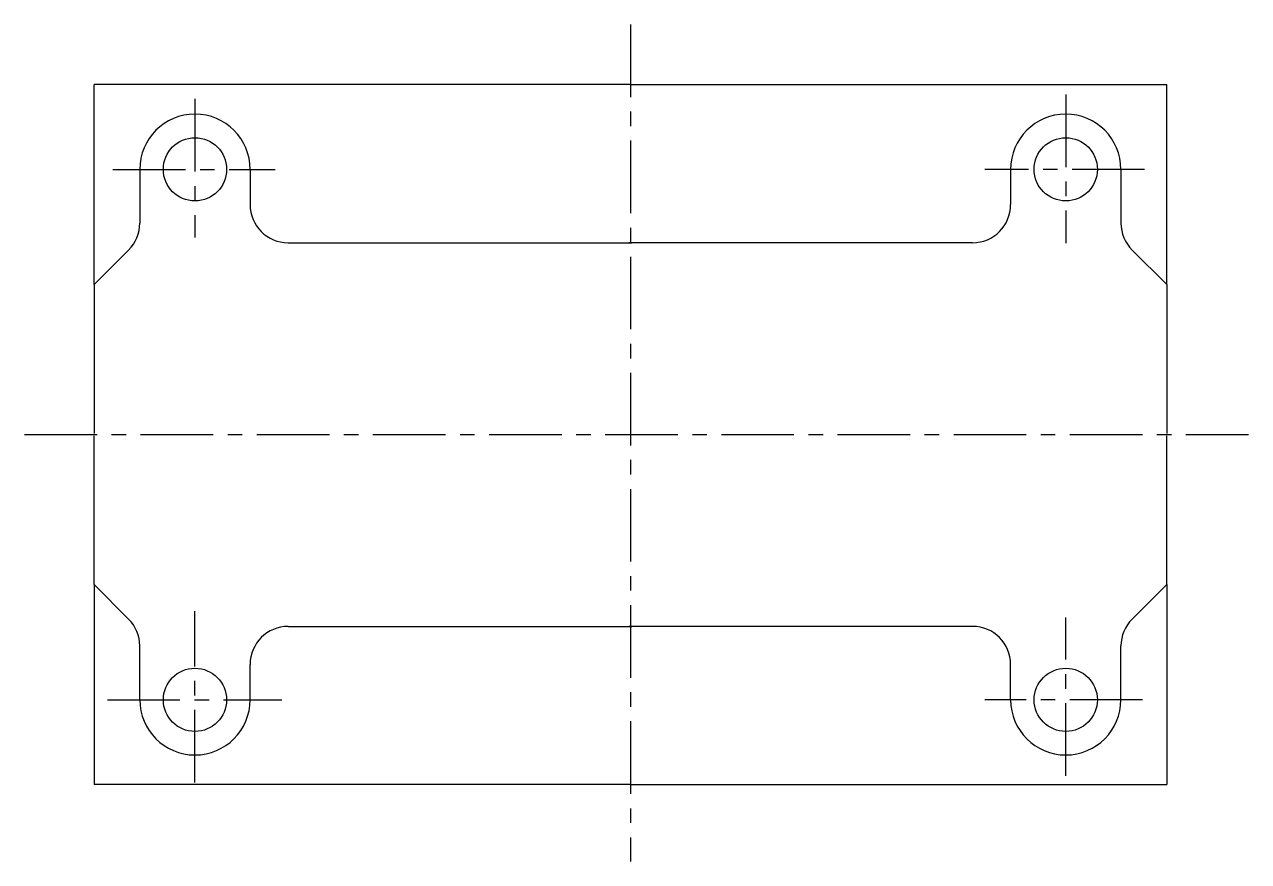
# Model space of a CAD drawing. Header units: millimetres. Extents: x 679 to 1000, y -1094 to -874.
import ezdxf

# ---------------------------------------------------------------- set-up
doc = ezdxf.new("R2010")
doc.units = ezdxf.units.MM
doc.header["$LTSCALE"] = 0.6
doc.linetypes.add('CENTER', pattern=[50.8, 31.75, -6.35, 6.35, -6.35])
doc.layers.add('点画线', color=1, linetype='CENTER')
doc.layers.add('粗实线', color=7, linetype='Continuous')

msp = doc.modelspace()

# ---------------------------------------------------------------- linework, layer by layer
at = {"layer": '点画线'}
for p, q in [((838.19, -874.33), (838.19, -1094.02)), ((952.45, -892.69), (952.45, -931.71)), ((723.94, -893.87), (723.94, -930.25)), ((702.41, -912.35), (744.98, -912.35)), ((973.15, -912.35), (931.17, -912.35)), ((679.2, -981.97), (1000.41, -981.97)), ((723.94, -1073.3), (723.94, -1028.29)), ((952.45, -1071.52), (952.45, -1029.98)), ((700.96, -1051.58), (746.76, -1051.58)), ((972.55, -1051.58), (931.17, -1051.58))]:
    msp.add_line(p, q, dxfattribs=at)
at = {"layer": '粗实线'}
for p, q in [((838.19, -890.08), (697.46, -890.08)), ((697.46, -942.62), (697.46, -890.08)), ((838.19, -890.08), (978.93, -890.08)), ((978.93, -942.62), (978.93, -890.08)), ((709.46, -912.35), (709.46, -926.48)), ((738.41, -912.35), (738.41, -921.62)), ((937.98, -912.35), (937.98, -921.62)), ((966.93, -912.35), (966.93, -926.48)), ((697.46, -942.62), (706.53, -933.56)), ((748.41, -931.62), (838.6, -931.62)), ((927.98, -931.62), (837.79, -931.62)), ((978.93, -942.62), (969.86, -933.56)), ((697.46, -942.62), (697.46, -981.67)), ((978.93, -942.62), (978.93, -981.67)), ((697.46, -1021.31), (697.46, -982.26)), ((978.93, -1021.31), (978.93, -982.26)), ((697.46, -1021.31), (706.53, -1030.38)), ((697.46, -1021.31), (697.46, -1073.85)), ((978.93, -1021.31), (969.86, -1030.38)), ((978.93, -1021.31), (978.93, -1073.85)), ((748.41, -1032.31), (838.6, -1032.31)), ((927.98, -1032.31), (837.79, -1032.31)), ((709.46, -1051.58), (709.46, -1037.45)), ((966.93, -1051.58), (966.93, -1037.45)), ((738.41, -1051.58), (738.41, -1042.31)), ((937.98, -1051.58), (937.98, -1042.31)), ((838.19, -1073.85), (697.46, -1073.85)), ((838.19, -1073.85), (978.93, -1073.85))]:
    msp.add_line(p, q, dxfattribs=at)
for centre in [(723.94, -912.35), (952.45, -912.35), (723.94, -1051.58), (952.45, -1051.58)]:
    msp.add_circle(centre, 8.3, dxfattribs=at)
for centre, radius, start, end in [((723.94, -912.35), 14.48, 0, 180), ((952.45, -912.35), 14.48, 0, 180), ((748.41, -921.62), 10, 180, 270), ((927.98, -921.62), 10, 270, 0), ((699.46, -926.48), 10, 315, 0), ((976.93, -926.48), 10, 180, 225), ((699.46, -1037.45), 10, 0, 45), ((976.93, -1037.45), 10, 135, 180), ((748.41, -1042.31), 10, 90, 180), ((927.98, -1042.31), 10, 0, 90), ((723.94, -1051.58), 14.48, 180, 0), ((952.45, -1051.58), 14.48, 180, 0)]:
    msp.add_arc(centre, radius, start, end, dxfattribs=at)

doc.saveas('drawing.dxf')
